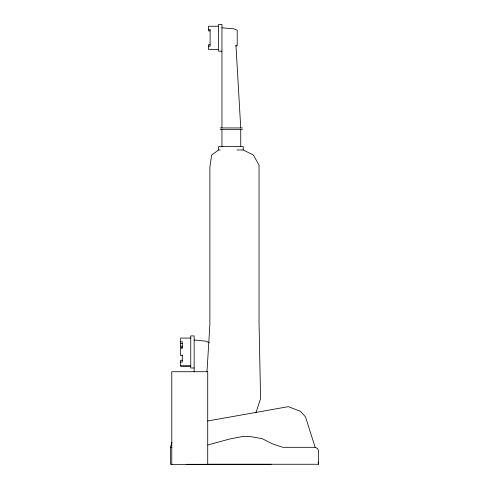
<?xml version="1.0" encoding="UTF-8"?>
<svg xmlns="http://www.w3.org/2000/svg" width="489" height="489" viewBox="0 0 489 489"><rect width="100%" height="100%" fill="white"/><g stroke="black" fill="none" stroke-linecap="round" stroke-linejoin="round"><path stroke-width="0.73" d="M207.006 371.53L209.885 324.537L209.885 166.969L211.676 155.056L218.565 149.97L220.215 149.97M171.908 464.257L170.447 464.257L170.447 447.313L171.963 442.294M255.869 412.942L260.588 398.572L259.042 322.783L259.042 165.221L253.436 155.056L243.235 149.97L237.067 149.97M235.845 46.027L237.202 45.489L237.202 30.184L233.815 28.839L221.951 27.836M207.898 444.947L229.634 439.024L242.77 436.457L249.549 436.457L262.177 438.645L272.868 444.043L282.831 447.313L315.161 447.313L317.459 448.407L318.553 450.699L318.553 464.257L207.782 464.257M207.636 420.998L288.369 406.652L300.552 411.365L305.515 416.903L315.161 447.313M218.565 26.241L208.4 26.241L208.4 30.868L210.093 30.868M208.4 29.34L210.093 29.34L210.093 46.284L208.4 46.284M210.093 44.756L208.4 44.756L208.4 49.383L218.565 49.383M221.951 51.174L218.565 51.174L218.565 24.45L221.951 24.45L221.951 127.947M220.258 127.947L242.428 127.947M220.258 129.64L242.428 129.64M190.747 338.07L180.582 338.07L180.582 347.685L182.275 347.685M180.582 341.787L182.275 341.787L182.275 348.235L180.582 348.235L180.582 355.674L182.275 355.674M180.582 343.62L182.275 343.62M180.582 346.157L182.275 346.157M182.275 360.289L180.582 360.289L180.582 366.2L190.747 366.2M180.582 362.123L182.275 362.123L182.275 354.971M180.582 365.839L190.747 365.839M194.133 367.991L190.747 367.991L190.747 335.919L194.133 335.919L194.133 371.848M170.447 447.313L171.908 447.313M186.584 464.312L271.151 464.312M194.133 339.989L205.991 341.181L209.384 342.801M318.107 462.044L318.553 464.257M235.955 45.159L240.735 127.947M243.235 149.97L243.235 146.584L218.565 146.584L218.565 149.97M240.735 129.64L240.735 146.584M221.951 129.64L221.951 146.584M207.721 371.726L171.786 371.726L171.786 464.55L207.721 464.55L207.721 371.726"/></g></svg>
